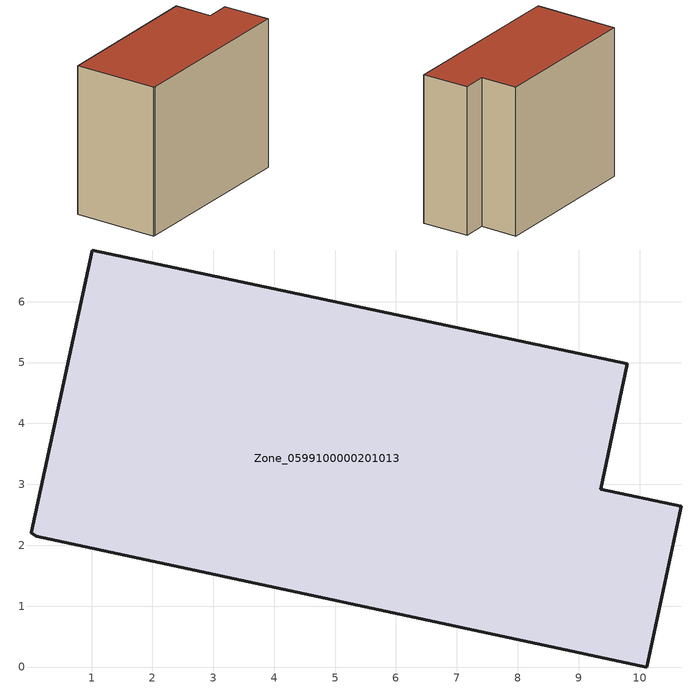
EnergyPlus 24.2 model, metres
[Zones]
Zone_0599100000201013
 floor ground (C_G): 10.12,0 0.1,2.15 0.01,2.2 1.01,6.85 9.8,4.98 9.36,2.92 10.69,2.64 z0
 wall outside (C_F): 10.12,0 10.69,2.64 9.36,2.92 9.8,4.98 1.01,6.85 0.01,2.2 0.1,2.15 10.12,0 z0:8.41
 roof outside (C_R): 0.1,2.15 10.12,0 10.69,2.64 9.36,2.92 9.8,4.98 1.01,6.85 0.01,2.2 z8.41
[BUILDING]
Pand.0599100000201013: North Axis=0; Terrain=City; Loads Convergence Tolerance Value=0.04; Temperature Convergence Tolerance Value=0.4; Solar Distribution=FullExterior; Maximum Number of Warmup Days=25; Minimum Number of Warmup Days=1
[Site:Location]
Rotterdam.The.Hague.AP_ZH_NLD Design_Conditions: Latitude=51.96; Longitude=4.45; Time Zone=1; Elevation=-4.5
[SITE:GROUNDTEMPERATURE:BUILDINGSURFACE]
18, 18, 18, 18, 18, 18, 18, 18, 18, 18, 18, 18
[MATERIAL] Thermal Absorptance=0.9; Solar Absorptance=0.7; Visible Absorptance=0.7
Name | Roughness | Thickness | Conductivity | Density | Specific Heat
G.TI.1975-1991 | MediumSmooth | 0.15 | 0.288461 | 540 | 1210
F.TI.1975-1991 | Rough | 0.3 | 0.230769 | 1920 | 840
R.TI.1975-1991 | MediumRough | 0.2 | 0.153846 | 1500 | 1000
[CONSTRUCTION]
C_G: G.TI.1975-1991
C_F: F.TI.1975-1991
C_R: R.TI.1975-1991
[ZONE]
Zone_0599100000201013: Type=1; Multiplier=1; Ceiling Height=Autocalculate; Volume=Autocalculate; Floor Area=autocalculate; Part of Total Floor Area=Yes
[ZONEINFILTRATION:DESIGNFLOWRATE]
Infil_Zone_0599100000201013: Zone or ZoneList or Space or SpaceList=Zone_0599100000201013; Schedule=AlwaysOn; Design Flow Rate Calculation Method=Flow/Area; Flow Rate per Floor Area=0.003; Constant Term Coefficient=1; Temperature Term Coefficient=0; Velocity Term Coefficient=0; Velocity Squared Term Coefficient=0
[HVACTEMPLATE:ZONE:IDEALLOADSAIRSYSTEM]
Zone_0599100000201013: Maximum Heating Supply Air Temperature=50; Minimum Cooling Supply Air Temperature=13; Maximum Heating Supply Air Humidity Ratio=0.0156; Minimum Cooling Supply Air Humidity Ratio=0.0077; Heating Limit=NoLimit; Cooling Limit=NoLimit; Dehumidification Control Type=ConstantSensibleHeatRatio; Cooling Sensible Heat Ratio=0.7; Dehumidification Setpoint=60; Humidification Control Type=None; Humidification Setpoint=30; Outdoor Air Method=None; Outdoor Air Flow Rate per Person=0.00944; Outdoor Air Flow Rate per Zone Floor Area=0; Outdoor Air Flow Rate per Zone=0; Demand Controlled Ventilation Type=None; Outdoor Air Economizer Type=NoEconomizer; Heat Recovery Type=None; Sensible Heat Recovery Effectiveness=0.7; Latent Heat Recovery Effectiveness=0.65
[ZONECONTROL:THERMOSTAT]
ThermostatControl_Zone_0599100000201013: Zone or ZoneList=Zone_0599100000201013; Control Type Schedule=DualSetpointControlType; Control 1=Thermostat_Zone_0599100000201013; Temperature Difference Between Cutout And Setpoint=0
[THERMOSTATSETPOINT:DUALSETPOINT]
Thermostat_Zone_0599100000201013: Heating Setpoint Temperature Schedule=HeatingSetpoint_Zone_0599100000201013; Cooling Setpoint Temperature Schedule=CoolingSetpoint_Zone_0599100000201013
[SCHEDULE:COMPACT]
HeatingSetpoint_Zone_0599100000201013: Through: 12/31, For: AllDays, Until: 24:00, 21
CoolingSetpoint_Zone_0599100000201013: Through: 12/31, For: AllDays, Until: 24:00, 24
DualSetpointControlType: Through: 12/31, For: AllDays, Until: 24:00, 4
AlwaysOn: Through: 12/31, For: AllDays, Until: 24:00, 1
